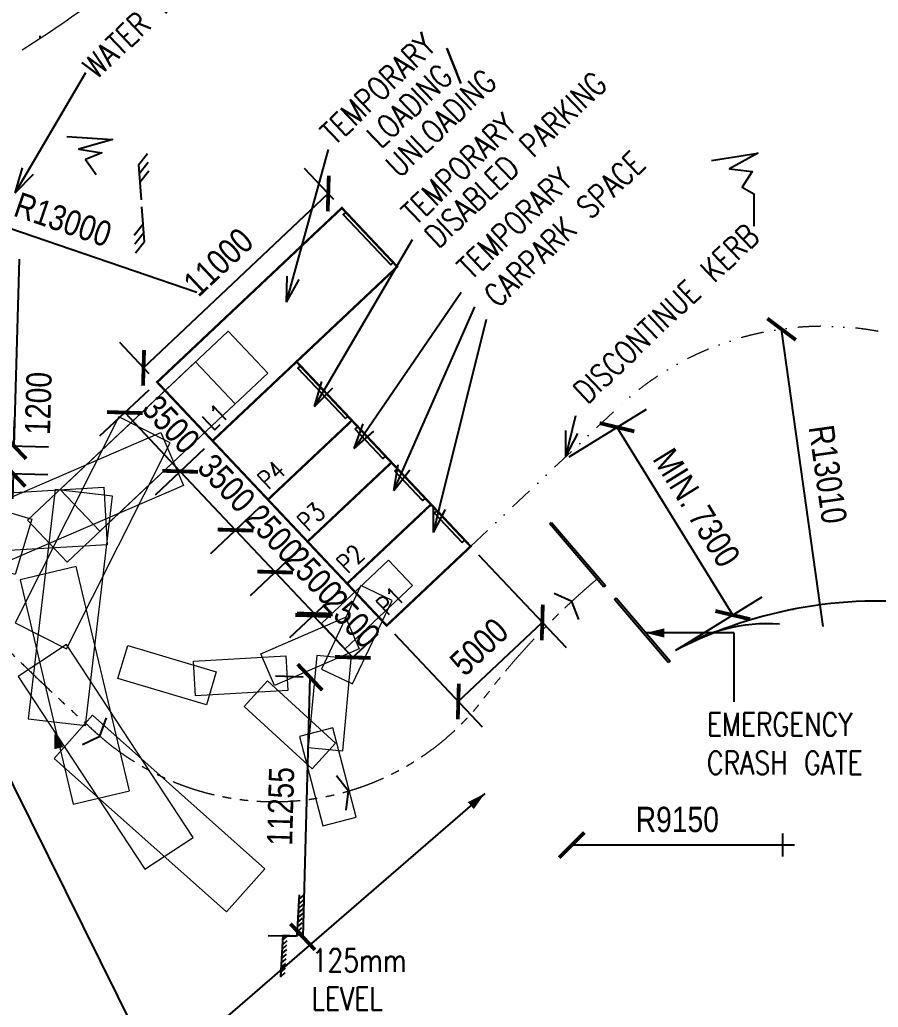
# Model space of a CAD drawing. Header units: millimetres. Extents: x 833779156 to 834921471, y 817530835 to 818378701.
# Drawn here: x 834175050 to 834212251, y 817913025 to 817955820 of the extents above; entities that cross this region are included whole.
import ezdxf

# ---------------------------------------------------------------- set-up
doc = ezdxf.new("R2010")
doc.units = ezdxf.units.MM
doc.header["$LTSCALE"] = 1000
doc.header["$MEASUREMENT"] = 0
for name, pattern in [('ACAD_ISO04W100', [30, 24, -3, 0, -3]), ('DASHED', [0.75, 0.5, -0.25]), ('HIDDEN2', [0.1875, 0.125, -0.0625]), ('N132X01M - Default$0$R_WKCD_LB - Model$0$DIVIDE', [1.25, 0.5, -0.25, 0, -0.25, 0, -0.25]), ('PHANTOM2', [1.25, 0.625, -0.125, 0.125, -0.125, 0.125, -0.125])]:
    doc.linetypes.add(name, pattern=pattern)
for name, color, linetype in [('_Car Parking A', 2, 'DASHED'), ('_EVA Path', 7, 'HIDDEN2'), ('_Proposed location by VPANG_20140508', 7, 'Continuous'), ('BD02T', 7, 'Continuous'), ('MGD043_1', 2, 'Continuous'), ('VPA040_Text', 3, 'Continuous'), ('VPA060_Hatch_EVA', 253, 'Continuous'), ('VPA064_C10', 10, 'Continuous')]:
    doc.layers.add(name, color=color, linetype=linetype)
doc.layers.add('DLNEVA', color=1, linetype='Continuous', lineweight=5)
doc.layers.add('VPA031_Dimension', color=6, linetype='Continuous', lineweight=13)
doc.styles.add('1_2.5mm', font='arial.ttf', dxfattribs={"width": 0.8, "height": 0.0025})
doc.styles.get("Standard").update_dxf_attribs({"font": 'txt.shx', "width": 0.8})
doc.styles.add('Style-Arial', font='arial.ttf', dxfattribs={"width": 0.8})
doc.dimstyles.get("Standard").update_dxf_attribs({"dimtxt": 0.18, "dimasz": 0.18, "dimexe": 0.18, "dimexo": 0.06249999999999999, "dimgap": 0.09, "dimtad": 0, "dimtih": 1, "dimtoh": 1, "dimdec": 4, "dimzin": 1, "dimdsep": 46, "dimtxsty": '1_2.5mm', "dimcen": 0, "dimadec": 0, "dimazin": 0, "dimtfac": 1, "dimtdec": 4, "dimtofl": 0, "dimtmove": 0, "dimatfit": 3, "dimfxl": 0, "dimtolj": 1, "dimtzin": 1, "dimarcsym": 0})
pattern_1 = [(90, (143431.7760441303, 138864.3535926342), (-5000, 8.881784197001252e-13), []), (90, (145931.776039958, 141364.3535884619), (-5000, 8.881784197001252e-13), [2500, -1250])]

# ---------------------------------------------------------------- blocks, each defined once
blk = doc.blocks.new('_ArchTick')
at = {"color": 0, "linetype": 'ByBlock', "const_width": 0.15}
blk.add_lwpolyline([(-0.5, -0.5), (0.5, 0.5)], dxfattribs=at)
blk = doc.blocks.new('*D14')
at = {"layer": 'Defpoints', "color": 0, "ltscale": 500}
for p in [(834188418.6259942, 817948285.8734976), (834189006.3890538, 817947662.4738598), (834181002.8175256, 817940116.4257017)]:
    blk.add_point(p, dxfattribs=at)
at = {"layer": 'VPA031_Dimension', "color": 0, "lineweight": -2, "ltscale": 500}
for p, q in [((834188663.3868648, 817948026.2725656), (834187389.6194273, 817949377.269615)), ((834180415.054466, 817940739.8253396), (834188418.6259942, 817948285.8734976)), ((834180659.8153366, 817940480.2244076), (834179386.0478991, 817941831.221457))]:
    blk.add_line(p, q, dxfattribs=at)
at = {"layer": 'VPA031_Dimension', "color": 0, "lineweight": -2, "ltscale": 500, "xscale": 1095, "yscale": 1095, "zscale": 1095}
for p, rotation in [((834188418.6259942, 817948285.8734976), 43.31464706398094), ((834180415.054466, 817940739.8253396), 223.3146470639809)]:
    blk.add_blockref('_ArchTick', p, dxfattribs=dict(at, rotation=rotation))
at = {"layer": 'VPA031_Dimension', "color": 0, "ltscale": 500, "insert": (834183657.5839792, 817945318.1400272), "char_height": 1095.20092847872, "attachment_point": 5, "rotation": 43.31464706398094, "style": 'Style-Arial'}
blk.add_mtext('11000', dxfattribs=at)
blk = doc.blocks.new('TerminatorOpen_0.5')
at = {"color": 0, "linetype": 'ByBlock', "lineweight": -2}
for q in [(-1, 0.25), (-1, 0), (-1, -0.25)]:
    blk.add_line((0, 0), q, dxfattribs=at)
blk = doc.blocks.new('*D19')
at = {"layer": 'Defpoints', "color": 0, "ltscale": 500}
for p in [(834185804.8481714, 817935023.243819), (834187519.8591152, 817933204.2502898), (834186119.6472433, 817931884.081391)]:
    blk.add_point(p, dxfattribs=at)
at = {"layer": 'VPA031_Dimension', "color": 0, "lineweight": -2, "ltscale": 500}
for p, q in [((834185441.0494655, 817934680.2416301), (834183313.2401816, 817932674.0683537)), ((834184404.6362994, 817933703.0749202), (834186119.6472433, 817931884.081391)), ((834187156.0604094, 817932861.2481009), (834185028.2511255, 817930855.0748245))]:
    blk.add_line(p, q, dxfattribs=at)
at = {"layer": 'VPA031_Dimension', "color": 0, "lineweight": -2, "ltscale": 500, "xscale": 1095, "yscale": 1095, "zscale": 1095}
for p, rotation in [((834184404.6362994, 817933703.0749202), 133.3146470444201), ((834186119.6472433, 817931884.081391), 313.31464704442)]:
    blk.add_blockref('_ArchTick', p, dxfattribs=dict(at, rotation=rotation))
at = {"layer": 'VPA031_Dimension', "color": 0, "ltscale": 500, "insert": (834186067.4323798, 817933552.8344061), "char_height": 1095.20092847872, "attachment_point": 5, "rotation": 313.31464704442004, "style": 'Style-Arial'}
blk.add_mtext('2500', dxfattribs=at)
blk = doc.blocks.new('*D20')
at = {"layer": 'Defpoints', "color": 0, "ltscale": 500}
for p in [(834194587.8680636, 817932996.28512), (834190949.8810042, 817929566.2632309), (834197692.4779768, 817929703.4400438)]:
    blk.add_point(p, dxfattribs=at)
at = {"layer": 'VPA031_Dimension', "color": 0, "lineweight": -2, "ltscale": 500}
for p, q in [((834194930.8702525, 817932632.4864141), (834198721.4845434, 817928612.043926)), ((834194054.4909173, 817926273.4181547), (834197692.4779768, 817929703.4400438)), ((834191292.8831931, 817929202.464525), (834195083.497484, 817925182.0220369))]:
    blk.add_line(p, q, dxfattribs=at)
at = {"layer": 'VPA031_Dimension', "color": 0, "lineweight": -2, "ltscale": 500, "xscale": 1095, "yscale": 1095, "zscale": 1095}
for p, rotation in [((834197692.4779768, 817929703.4400438), 43.31464704686245), ((834194054.4909173, 817926273.4181547), 223.3146470468624)]:
    blk.add_blockref('_ArchTick', p, dxfattribs=dict(at, rotation=rotation))
at = {"layer": 'VPA031_Dimension', "color": 0, "ltscale": 500, "insert": (834194958.1754487, 817928646.5877), "char_height": 1095.20092847872, "attachment_point": 5, "rotation": 43.31464704686246, "style": 'Style-Arial'}
blk.add_mtext('5000', dxfattribs=at)
blk = doc.blocks.new('*D21')
at = {"layer": 'Defpoints', "color": 0, "ltscale": 500}
for p in [(834187365.8616966, 817929623.0900755), (834189484.4196326, 817928184.5748134), (834189080.8726416, 817927804.096546)]:
    blk.add_point(p, dxfattribs=at)
at = {"layer": 'VPA031_Dimension', "color": 0, "lineweight": -2, "ltscale": 500}
for p, q in [((834187729.6604024, 817929966.0922644), (834188860.804805, 817931032.5749097)), ((834187769.4086876, 817930003.5683428), (834189484.4196326, 817928184.5748134)), ((834189444.6713474, 817928147.098735), (834190575.81575, 817929213.5813802))]:
    blk.add_line(p, q, dxfattribs=at)
at = {"layer": 'VPA031_Dimension', "color": 0, "lineweight": -2, "ltscale": 500, "xscale": 1095, "yscale": 1095, "zscale": 1095}
for p, rotation in [((834187769.4086876, 817930003.5683428), 133.3146470603228), ((834189484.4196326, 817928184.5748134), 313.3146470603228)]:
    blk.add_blockref('_ArchTick', p, dxfattribs=dict(at, rotation=rotation))
at = {"layer": 'VPA031_Dimension', "color": 0, "ltscale": 500, "insert": (834189432.2047683, 817929853.3278289), "char_height": 1095.20092847872, "attachment_point": 5, "rotation": 313.31464706032284, "style": 'Style-Arial'}
blk.add_mtext('2500', dxfattribs=at)
blk = doc.blocks.new('*D25')
at = {"layer": 'Defpoints', "color": 0, "ltscale": 500}
for p in [(834198970.1427776, 817920051.6294259), (834208120.1427264, 817920050.6682776)]:
    blk.add_point(p, dxfattribs=at)
at = {"layer": 'VPA031_Dimension', "color": 0, "lineweight": -2, "ltscale": 500}
blk.add_line((834208120.1427264, 817920050.6682776), (834198970.1427776, 817920051.6294259), dxfattribs=at)
at = {"layer": 'VPA031_Dimension', "color": 0, "lineweight": -2, "ltscale": 500, "xscale": 1095, "yscale": 1095, "zscale": 1095, "rotation": 179.993981449289}
blk.add_blockref('_ArchTick', (834198970.1427776, 817920051.6294259), dxfattribs=at)
at = {"layer": 'VPA031_Dimension', "color": 0, "ltscale": 500, "insert": (834203545.2590122, 817921157.9293201), "char_height": 1095.20092847872, "attachment_point": 5, "rotation": 359.99398144928904, "style": 'Style-Arial'}
blk.add_mtext('R9150', dxfattribs=at)
blk = doc.blocks.new('*D26')
at = {"layer": 'Defpoints', "color": 0, "ltscale": 500}
for p in [(834183403.8328489, 817937569.8347602), (834185804.8481711, 817935023.2438188), (834184404.6362997, 817933703.0749204)]:
    blk.add_point(p, dxfattribs=at)
at = {"layer": 'VPA031_Dimension', "color": 0, "lineweight": -2, "ltscale": 500}
for p, q in [((834183040.0341431, 817937226.8325713), (834180912.2248598, 817935220.6592952)), ((834182003.6209775, 817936249.6658618), (834184404.6362997, 817933703.0749204)), ((834185441.0494653, 817934680.2416298), (834183313.240182, 817932674.0683538))]:
    blk.add_line(p, q, dxfattribs=at)
at = {"layer": 'VPA031_Dimension', "color": 0, "lineweight": -2, "ltscale": 500, "xscale": 1095, "yscale": 1095, "zscale": 1095}
for p, rotation in [((834182003.6209775, 817936249.6658618), 133.3146470473168), ((834184404.6362997, 817933703.0749204), 313.3146470473167)]:
    blk.add_blockref('_ArchTick', p, dxfattribs=dict(at, rotation=rotation))
at = {"layer": 'VPA031_Dimension', "color": 0, "ltscale": 500, "insert": (834184009.6910295, 817935735.8828875), "char_height": 1095.20092847872, "attachment_point": 5, "rotation": 313.3146470473168, "style": 'Style-Arial'}
blk.add_mtext('3500', dxfattribs=at)
blk = doc.blocks.new('*D31')
at = {"layer": 'Defpoints', "color": 0, "ltscale": 500}
for p in [(834181002.8175257, 817940116.425702), (834183403.832849, 817937569.8347604), (834182003.6209776, 817936249.6658616)]:
    blk.add_point(p, dxfattribs=at)
at = {"layer": 'VPA031_Dimension', "color": 0, "lineweight": -2, "ltscale": 500}
for p, q in [((834180639.0188199, 817939773.423513), (834178511.2095369, 817937767.2502364)), ((834179602.6056544, 817938796.2568032), (834182003.6209776, 817936249.6658616)), ((834183040.0341432, 817937226.8325715), (834180912.2248602, 817935220.6592948))]:
    blk.add_line(p, q, dxfattribs=at)
at = {"layer": 'VPA031_Dimension', "color": 0, "lineweight": -2, "ltscale": 500, "xscale": 1095, "yscale": 1095, "zscale": 1095}
for p, rotation in [((834179602.6056544, 817938796.2568032), 133.3146470586759), ((834182003.6209776, 817936249.6658616), 313.3146470586759)]:
    blk.add_blockref('_ArchTick', p, dxfattribs=dict(at, rotation=rotation))
at = {"layer": 'VPA031_Dimension', "color": 0, "ltscale": 500, "insert": (834181608.6757067, 817938282.4738292), "char_height": 1095.20092847872, "attachment_point": 5, "rotation": 313.3146470586759, "style": 'Style-Arial'}
blk.add_mtext('3500', dxfattribs=at)
blk = doc.blocks.new('*D35')
at = {"layer": 'Defpoints', "color": 0, "ltscale": 500}
for p in [(834187519.8591155, 817933204.25029), (834189234.8700595, 817931385.2567607), (834187834.6581876, 817930065.0878621)]:
    blk.add_point(p, dxfattribs=at)
at = {"layer": 'VPA031_Dimension', "color": 0, "lineweight": -2, "ltscale": 500}
for p, q in [((834187156.0604095, 817932861.2481012), (834185028.2511258, 817930855.0748249)), ((834186119.6472436, 817931884.0813915), (834187834.6581876, 817930065.0878621)), ((834188871.0713536, 817931042.2545719), (834186743.2620698, 817929036.0812956))]:
    blk.add_line(p, q, dxfattribs=at)
at = {"layer": 'VPA031_Dimension', "color": 0, "lineweight": -2, "ltscale": 500, "xscale": 1095, "yscale": 1095, "zscale": 1095}
for p, rotation in [((834186119.6472436, 817931884.0813915), 133.3146470444201), ((834187834.6581876, 817930065.0878621), 313.31464704442)]:
    blk.add_blockref('_ArchTick', p, dxfattribs=dict(at, rotation=rotation))
at = {"layer": 'VPA031_Dimension', "color": 0, "ltscale": 500, "insert": (834187782.4433241, 817931733.8408774), "char_height": 1095.20092847872, "attachment_point": 5, "rotation": 313.31464704442004, "style": 'Style-Arial'}
blk.add_mtext('2500', dxfattribs=at)
blk = doc.blocks.new('*D37')
at = {"layer": 'Defpoints', "color": 0, "ltscale": 500}
for p in [(834175031.4642775, 817945450.4464483), (834174795.2502433, 817937353.8914442)]:
    blk.add_point(p, dxfattribs=at)
at = {"layer": 'VPA031_Dimension', "color": 0, "lineweight": -2, "ltscale": 500}
blk.add_line((834175031.4642775, 817945450.4464483), (834174795.2502433, 817937353.8914442), dxfattribs=at)
at = {"layer": 'VPA031_Dimension', "color": 0, "lineweight": -2, "ltscale": 500, "xscale": 1095, "yscale": 1095, "zscale": 1095, "rotation": 268.3288905847103}
blk.add_blockref('_ArchTick', (834174795.2502433, 817937353.8914442), dxfattribs=at)
at = {"layer": 'VPA031_Dimension', "color": 0, "ltscale": 500, "insert": (834173807.0475088, 817941434.4451292), "char_height": 1095.20092847872, "attachment_point": 5, "rotation": 88.3288905847103, "style": 'Style-Arial'}
blk.add_mtext('R8100', dxfattribs=at)
blk = doc.blocks.new('*D38')
at = {"layer": 'Defpoints', "color": 0, "ltscale": 500}
for p in [(834208062.115284, 817942409.0100372), (834209871.6664255, 817929525.0522872)]:
    blk.add_point(p, dxfattribs=at)
at = {"layer": 'VPA031_Dimension', "color": 0, "lineweight": -2, "ltscale": 500}
blk.add_line((834209871.6664255, 817929525.0522872), (834208062.115284, 817942409.0100372), dxfattribs=at)
at = {"layer": 'VPA031_Dimension', "color": 0, "lineweight": -2, "ltscale": 500, "xscale": 1095, "yscale": 1095, "zscale": 1095, "rotation": 97.99489313723743}
blk.add_blockref('_ArchTick', (834208062.115284, 817942409.0100372), dxfattribs=at)
at = {"layer": 'VPA031_Dimension', "color": 0, "ltscale": 500, "insert": (834210063.2838458, 817936121.019496), "char_height": 1095.20092847872, "attachment_point": 5, "rotation": 277.99489313723745, "style": 'Style-Arial'}
blk.add_mtext('R13010', dxfattribs=at)
blk = doc.blocks.new('*D40')
at = {"layer": 'Defpoints', "color": 0, "ltscale": 500}
for p in [(834172917.7543344, 817937408.6667014), (834172882.759663, 817936209.1770712), (834174760.2555726, 817936154.4018143)]:
    blk.add_point(p, dxfattribs=at)
at = {"layer": 'VPA031_Dimension', "color": 0, "lineweight": -2, "ltscale": 500}
for p, q in [((834174795.250244, 817937353.8914446), (834174827.1828817, 817938448.4257321)), ((834173417.5416803, 817937394.0855883), (834176294.6122818, 817937310.1481053)), ((834173382.5470089, 817936194.5959581), (834176259.6176103, 817936110.658475)), ((834174760.2555726, 817936154.4018143), (834174728.3229349, 817935059.8675268))]:
    blk.add_line(p, q, dxfattribs=at)
at = {"layer": 'VPA031_Dimension', "color": 0, "lineweight": -2, "ltscale": 500, "xscale": 1095, "yscale": 1095, "zscale": 1095}
for p, rotation in [((834174795.250244, 817937353.8914446), 268.3288905975396), ((834174760.2555726, 817936154.4018143), 88.32889059753956)]:
    blk.add_blockref('_ArchTick', p, dxfattribs=dict(at, rotation=rotation))
at = {"layer": 'VPA031_Dimension', "color": 0, "ltscale": 500, "insert": (834175859.0158603, 817939196.7440069), "char_height": 1095.20092847872, "attachment_point": 5, "rotation": 88.32889059753956, "style": 'Style-Arial'}
blk.add_mtext('1200', dxfattribs=at)
blk = doc.blocks.new('LEVELLING')
at = {"layer": 'BD02T', "ltscale": 500}
for points in [[(150, 900), (150, 400), (150, 0), (-150, 0), (-150, -900)], [(150, 800), (250, 900)], [(150, 700), (250, 800)], [(150, 600), (250, 700)], [(150, 500), (250, 600)], [(150, 400), (250, 500)], [(150, 300), (250, 400)], [(150, 200), (250, 300)], [(-150, -100), (-50, 0)], [(150, 100), (250, 200)], [(150, 0), (250, 100)], [(-150, -200), (-50, -100)], [(-150, -300), (-50, -200)], [(-150, -400), (-50, -300)], [(-150, -500), (-50, -400)], [(-150, -600), (-50, -500)], [(-150, -700), (-50, -600)], [(-150, -800), (-50, -700)], [(-150, -900), (-50, -800)]]:
    blk.add_lwpolyline(points, dxfattribs=at)
blk = doc.blocks.new('*D54')
at = {"layer": 'Defpoints', "color": 0, "ltscale": 500}
for p in [(834198433.8252091, 817936622.388509), (834205947.7311263, 817930019.0590059), (834203451.8623592, 817928480.7493436)]:
    blk.add_point(p, dxfattribs=at)
at = {"layer": 'VPA031_Dimension', "color": 0, "lineweight": -2, "ltscale": 500}
for p, q in [((834198859.4723032, 817936884.7328463), (834202206.6352584, 817938947.731183)), ((834200929.6939762, 817938160.6981713), (834205947.7311263, 817930019.0590059)), ((834203877.5094533, 817928743.0936809), (834207224.6724086, 817930806.0920177))]:
    blk.add_line(p, q, dxfattribs=at)
at = {"layer": 'VPA031_Dimension', "color": 0, "lineweight": -2, "ltscale": 500, "xscale": 1095, "yscale": 1095, "zscale": 1095}
for p, rotation in [((834200929.6939762, 817938160.6981713), 121.6472873391115), ((834205947.7311263, 817930019.0590059), 301.6472873391115)]:
    blk.add_blockref('_ArchTick', p, dxfattribs=dict(at, rotation=rotation))
at = {"layer": 'VPA031_Dimension', "color": 0, "ltscale": 500, "insert": (834204381.226324, 817934670.7897576), "char_height": 1095.20092847872, "attachment_point": 5, "rotation": 301.64728733911153, "style": 'Style-Arial'}
blk.add_mtext('MIN. 7300', dxfattribs=at)
blk = doc.blocks.new('*D65')
at = {"layer": 'Defpoints', "color": 0, "ltscale": 500}
for p in [(834187835.5614126, 817927320.9427615), (834187309.644982, 817916077.1481789), (834187519.2735411, 817916071.2544184)]:
    blk.add_point(p, dxfattribs=at)
at = {"layer": 'VPA031_Dimension', "color": 0, "lineweight": -2, "ltscale": 500}
for p, q in [((834187335.7589124, 817927334.9948369), (834186126.525353, 817927368.9927484)), ((834187625.9328535, 817927326.8365221), (834187309.644982, 817916077.1481789)), ((834187019.471041, 817916085.3064938), (834185810.2374815, 817916119.3044052))]:
    blk.add_line(p, q, dxfattribs=at)
at = {"layer": 'VPA031_Dimension', "color": 0, "lineweight": -2, "ltscale": 500, "xscale": 1095, "yscale": 1095, "zscale": 1095}
for p, rotation in [((834187625.9328535, 817927326.8365221), 88.3895387217237), ((834187309.644982, 817916077.1481789), 268.3895387217237)]:
    blk.add_blockref('_ArchTick', p, dxfattribs=dict(at, rotation=rotation))
at = {"layer": 'VPA031_Dimension', "color": 0, "ltscale": 500, "insert": (834186361.4456214, 817921733.097476), "char_height": 1095.20092847872, "attachment_point": 5, "rotation": 88.38953872172374, "style": 'Style-Arial'}
blk.add_mtext('11255', dxfattribs=at)
blk = doc.blocks.new('eva')
at = {"layer": 'VPA060_Hatch_EVA'}
h = blk.add_hatch(dxfattribs=at)
h.set_pattern_fill('ANSI33', color=10, scale=20000, angle=45)
h.set_pattern_definition(pattern_1)
edge = h.paths.add_edge_path()
edge.add_line((0, -212.0116230249405), (-652.7803392410278, -8444.174595475197))
edge.add_arc((2858.848594259067, 38124.28570373174), 46700.67486027806, 222.6374605973969, 265.68760821411036, ccw=False)
edge.add_arc((-46884.76997270624, -8358.69649249312), 21384.88830563288, 43.98047564652187, 80.23169808891593)
edge.add_arc((-46480.29331826578, -6009.277706371489), 19000.90634333354, 80.23169808813711, 107.8874005977022)
edge.add_arc((-45156.60438109419, -7896.49440825425), 21214.3689637397, 109.7243968952458, 140.1851059660185)
edge.add_line((-61451.72397255898, 5687.265308022499), (-139503.9641624689, -89010.20621824265))
edge.add_arc((-128978.5858966997, -96865.09195549843), 13133.27139683299, 143.2667333616969, 224.1560881800083)
edge.add_line((-138400.981965065, -106013.9317679405), (-143877.8420253992, -112690.8239990473))
edge.add_arc((-129035.6066959311, -96381.40578334466), 22051.96299901675, 133.9393458486552, 227.6965282070973, ccw=False)
edge.add_line((-144337.3861476183, -80502.34354019165), (-49956.40951395035, 30125.87083613873))
edge.add_arc((-72955.1922498306, 50714.55566780462), 30868.07331904427, 318.164853910603, 344.7138417723223)
edge.add_arc((-141.126472639553, 39297.86308165631), 43162.77197159677, 143.371512455795, 175.6436310903435, ccw=False)
edge.add_line((-34780.15446746349, 65049.80716061592), (71214.15013074875, 219862.8083590269))
edge.add_arc((59111.24400215875, 228171.4176868357), 14680.37212469811, 325.530516560551, 441.8752828597391)
edge.add_line((61185.99619269371, 242704.4397079945), (56866.86629474163, 243013.4347206354))
edge.add_line((56866.86629474163, 243013.4347206354), (35151.2167993784, 242570.4418720007))
edge.add_arc((33660.6614104886, 216356.3337437681), 26256.45102305374, 86.74561992135946, 108.2332682315992)
edge.add_arc((22944.91366895323, 311134.627382206), 69884.91206765431, 256.4376602336344, 272.0504623077489, ccw=False)
edge.add_arc((20000.80366445264, 298930.0410192751), 57330.24313498876, 247.6517326497046, 256.4376602339501, ccw=False)
edge.add_arc((74257.61750419176, 430905.0332465244), 200022.9213683957, 245.13888133138119, 247.6517326497143, ccw=False)
edge.add_arc((-15991.8322146734, 236133.2497307227), 14641.95891826012, 65.13888133169594, 97.42870846330428)
edge.add_arc((-16982.26719945602, 243729.375129446), 6981.535788157576, 97.42870846204188, 156.0327331355538)
edge.add_arc((-12957.59098035481, 241940.2282162149), 11385.97279482749, 156.032733136065, 184.476925668179)
edge.add_line((-24308.82346630096, 241051.4664176702), (-30989.71563577652, 240757.4711564779))
edge.add_line((-30989.71563577652, 240757.4711564779), (-31217.43984901905, 245932.3876072168))
edge.add_arc((-40588.33254705704, 244831.349767536), 9435.354486321681, 6.701272228476181, 67.32268872360504)
edge.add_arc((-40009.61362600383, 246216.3621730021), 7934.296541777258, 67.32268872443629, 89.42198250140318)
edge.add_line((-39929.57135260105, 254150.2549657822), (-48134.43892121315, 254209.2540134192))
edge.add_line((-48134.43892121315, 254209.2540134192), (-47949.44190704823, 261268.3900746107))
edge.add_line((-47949.44190704823, 261268.3900746107), (-29003.72459673882, 261268.3900746107))
edge.add_arc((-27185.71252028849, 214404.8969154554), 46898.74368240918, 65.12347902739992, 92.22160587829012, ccw=False)
edge.add_arc((26348.78057454246, 318762.8411756472), 70451.34075488814, 241.3245794765194, 265.4778873406329)
edge.add_arc((23306.39671290788, 280295.4999032029), 31863.87589734366, 265.4778873408373, 287.9115903423906)
edge.add_line((33106.10336065292, 249975.9956721067), (84186.42534041405, 250689.3108272552))
edge.add_arc((81726.49467156481, 270497.829910339), 19960.67852455014, 277.0790617935053, 326.817393815436)
edge.add_line((98432.19540500641, 259573.1674365997), (111852.9787659645, 282081.8041089773))
edge.add_arc((1534240.325233834, -396196.1751264866), 1575832.091470297, 152.8267636218526, 154.5054470916123, ccw=False)
edge.add_arc((420354.7249086449, 175605.6850843428), 323754.4189785417, 142.7881418440753, 152.8267636217373, ccw=False)
edge.add_line((162515.161067605, 371400.6878969669), (183740.9458428621, 401913.3995039463))
edge.add_arc((174771.3715181572, 407292.6050969377), 10458.92520185868, 329.0481704107807, 409.69456530419)
edge.add_line((181536.8540287018, 415268.6544183493), (186266.7776942253, 422277.5412920713))
edge.add_line((186266.7776942253, 422277.5412920713), (209660.4001148939, 406040.8033611774))
edge.add_line((209660.4001148939, 406040.8033611774), (204893.4770822525, 399428.9100888968))
edge.add_arc((198450.0337577013, 391570.3099584221), 10162.45826005693, 50.65090146525198, 116.8868187564158)
edge.add_arc((199271.710971552, 389949.7718028679), 11979.40552328953, 116.8868187559653, 145.9111986577304)
edge.add_line((189350.7279256582, 396663.9547088146), (157880.2358778715, 351461.6843007803))
edge.add_line((157880.2358778715, 351461.6843007803), (146780.4150360823, 335288.945338726))
edge.add_line((146780.4150360823, 335288.945338726), (137175.5700640678, 316600.2469851971))
edge.add_arc((-1354780.611562736, 1029160.468450455), 1653382.99165954, 333.2616954256467, 334.4707981192207, ccw=False)
edge.add_arc((-91638.97034830271, 392807.9774774287), 239002.809905897, 327.90561515866466, 333.26169542532995, ccw=False)
edge.add_arc((-1550806.132997138, 1307942.550414054), 1961396.520744552, 326.84242716552615, 327.9056151586524, ccw=False)
edge.add_arc((-2484842.081978023, 1918171.204870181), 3077103.545329392, 324.0057413763368, 326.8424271655524, ccw=False)
edge.add_arc((210923.7041237357, -40004.58981773554), 254803.6587233386, 144.0057413764774, 149.3006585158399)
edge.add_arc((-310655.1981216912, 269678.1915161849), 351783.4960386605, 323.2003721761565, 329.30065851574346, ccw=False)
edge.add_arc((2712.523241872943, 37863.79148485447), 38059.66564198751, 146.3498902589446, 199.5738987887642)
edge.add_arc((3392.205975239718, 38105.46678550218), 38781.03626031078, 199.573898789001, 227.8816430212352)
edge.add_arc((1746.843595840102, 36285.68058027762), 36327.70399739383, 227.8816430211475, 267.2438286656088)
edge.add_line((0, 0), (0, -212.0116230249405))
h = blk.add_hatch(dxfattribs=at)
h.set_pattern_fill('ANSI33', color=10, scale=20000, angle=45)
h.set_pattern_definition(pattern_1)
edge = h.paths.add_edge_path()
edge.add_arc((288344.5847652453, 213104.5521739507), 10429.16974709395, -33.44364801684469, 33.85006222361898, ccw=False)
edge.add_arc((168259.1000681264, 270866.8028722106), 143596.0655646074, 324.0291421861187, 333.7504345711047, ccw=False)
edge.add_arc((199388.5447466871, 248274.1196037893), 105132.1647839693, 312.9261181982473, 324.0291421861175, ccw=False)
edge.add_arc((180064.3033917463, 269050.479167759), 133506.1567603437, 302.43567955123876, 312.9261181982723, ccw=False)
edge.add_arc((15508.81962957449, 527991.8691199496), 440310.9003132667, 297.9951991787839, 302.4356795512404, ccw=False)
edge.add_arc((389072.3295267103, -174720.9493021229), 355525.138768503, 117.9951991787842, 122.140188173572)
edge.add_line((199935.5746507645, 126319.5998791456), (169942.9320693016, 108041.7043689489))
edge.add_line((169942.9320693016, 108041.7043689489), (138540.3799414635, 85513.85546958447))
edge.add_line((138540.3799414635, 85513.85546958447), (26302.48659849167, 8029.735994696617))
edge.add_arc((1671.990650274725, 40543.43327013365), 40789.72715248158, 267.65076009106554, 307.1454630415203, ccw=False)
edge.add_line((0, -212.0116230249405), (-652.7803392410278, -8444.174595475197))
edge.add_arc((3012.750785476925, 35755.03676937024), 44350.9459166381, 265.2591924491077, 307.9651065731816)
edge.add_line((30296.63038253784, 789.3919471502304), (126901.0880589485, 68043.88232266903))
edge.add_line((126901.0880589485, 68043.88232266903), (180455.8264017105, 105497.7026108503))
edge.add_line((180455.8264017105, 105497.7026108503), (219948.5954046249, 128989.9172309637))
edge.add_line((219948.5954046249, 128989.9172309637), (235066.9843554497, 137832.5622800589))
edge.add_arc((85454.09959293745, 410422.9140912714), 310949.3772103771, 298.7604515179632, 303.9239517256918)
edge.add_arc((185311.4599873321, 261953.5921359181), 132023.0460379686, 303.9239517257569, 314.2024070419958)
edge.add_arc((194754.4105968175, 252244.0090988581), 118478.8473179726, 314.202407041986, 324.381291361864)
edge.add_arc((170100.5679770602, 269906.6059820277), 148806.7104899324, 324.3812913618501, 332.7235388347009)
edge.add_arc((177391.6949244813, 266147.1673330466), 140603.4238852316, 332.7235388346953, 337.7011765207907)
edge.add_line((307480.4446697235, 212797.0033410788), (297005.9903047085, 218913.823702693))
at = {"layer": 'DLNEVA'}
blk.add_arc((3012.750785476925, 35755.03676937024), 44350.9459166381, 301.8867231932369, 307.9651065731816, dxfattribs=at)
blk = doc.blocks.new('*D79')
at = {"layer": 'Defpoints', "color": 0, "ltscale": 500}
for p in [(834170415.6140978, 817948211.6324468), (834182716.1270981, 817944004.807046)]:
    blk.add_point(p, dxfattribs=at)
at = {"layer": 'VPA031_Dimension', "color": 0, "lineweight": -2, "ltscale": 500}
blk.add_line((834182716.1270981, 817944004.807046), (834170415.6140978, 817948211.6324468), dxfattribs=at)
at = {"layer": 'VPA031_Dimension', "color": 0, "lineweight": -2, "ltscale": 500, "xscale": 1095, "yscale": 1095, "zscale": 1095, "rotation": 161.1191037125258}
blk.add_blockref('_ArchTick', (834170415.6140978, 817948211.6324468), dxfattribs=at)
at = {"layer": 'VPA031_Dimension', "color": 0, "ltscale": 500, "insert": (834176924.1477983, 817947155.8014594), "char_height": 1095.20092847872, "attachment_point": 5, "rotation": 341.1191037125258, "style": 'Style-Arial'}
blk.add_mtext('R13000', dxfattribs=at)
blk = doc.blocks.new('150kerb')
at = {"layer": 'VPA040_Text', "ltscale": 500}
for points in [[(-119.1083278656006, 1516.208309054375), (274.7214801311493, 2005.538844943047)], [(-119.1083278656006, 1516.208309054375), (0, 0)], [(-89.41950178146362, 1138.279698848724), (304.4103062152863, 1627.610234737396)], [(-59.73067569732666, 760.3510887622833), (334.0991322994232, 1249.681624650955)], [(142.6030526161194, -1815.286890506744), (23.4947247505188, -299.0785814523697)], [(83.22540044784546, -1059.429670214653), (-310.6044075489044, -1548.760206103325)], [(112.9142265319824, -1437.358280301094), (-280.9155814647675, -1926.688816189766)], [(142.6030526161194, -1815.286890506744), (-251.2267553806305, -2304.617426395416)]]:
    blk.add_lwpolyline(points, dxfattribs=at)

msp = doc.modelspace()

# ---------------------------------------------------------------- linework, layer by layer
at = {"layer": '_Car Parking A', "ltscale": 100, "const_width": 99.99999999999999}
for points in [[(834181002.8175256, 817940116.4257019), (834189006.3890553, 817947662.473858), (834191407.4043778, 817945115.8829174), (834183403.8328489, 817937569.8347603)], [(834185804.8481714, 817935023.243819), (834189442.8352304, 817938453.2657079), (834191157.846175, 817936634.2721786), (834187519.8591155, 817933204.2502898)]]:
    msp.add_lwpolyline(points, close=True, dxfattribs=at)
at = {"layer": '_Car Parking A', "color": 3, "ltscale": 100, "const_width": 99.99999999999999}
for points in [[(834181002.8175256, 817940116.4257019), (834189006.3890553, 817947662.473858), (834191407.4043778, 817945115.8829174), (834183403.8328489, 817937569.8347603)], [(834183403.8328489, 817937569.8347603), (834185804.8481714, 817935023.243819), (834189442.8352304, 817938453.2657079), (834187041.8199074, 817940999.856649)], [(834187519.8591155, 817933204.2502898), (834191157.8461741, 817936634.272179), (834192872.857119, 817934815.2786496), (834189234.87006, 817931385.2567608)], [(834189234.87006, 817931385.2567608), (834192872.8571187, 817934815.2786493), (834194587.8680637, 817932996.28512), (834190949.8810041, 817929566.2632308)]]:
    msp.add_lwpolyline(points, close=True, dxfattribs=at)
at = {"layer": '_Car Parking A', "ltscale": 100}
for points in [[(834200360.4354123, 817931229.9879335), (834198022.916713, 817933967.8714832), (834198098.9690336, 817934032.8025583), (834200436.4877326, 817931294.9190086)], [(834203152.7495705, 817927959.97587), (834200815.2308713, 817930697.8594192), (834200891.2831918, 817930762.7904943), (834203228.801891, 817928024.9069446)]]:
    msp.add_lwpolyline(points, close=True, dxfattribs=at)
for points in [[(834208120.1427264, 817919550.668278), (834208120.1427264, 817920550.668278)], [(834208620.1427264, 817920050.668278), (834207620.1427264, 817920050.668278)]]:
    msp.add_lwpolyline(points, dxfattribs=at)
at = {"layer": '_EVA Path', "linetype": 'N132X01M - Default$0$R_WKCD_LB - Model$0$DIVIDE', "lineweight": 15, "ltscale": 2, "flags": 128}
msp.add_lwpolyline([(834190949.8810682, 817929566.2632914), (834200948.288176, 817938993.1124504)], dxfattribs=at)
at = {"layer": '_EVA Path', "linetype": 'N132X01M - Default$0$R_WKCD_LB - Model$0$DIVIDE', "lineweight": 15, "ltscale": 2}
for centre, radius, start, end in [((834209866.3381196, 817929534.3395277), 13000, 79.4315482432733, 133.3148062432826), ((834212218.6684725, 817911647.2693721), 18979.78990348351, 81.52076221612461, 117.4670591050075)]:
    msp.add_arc(centre, radius, start, end, dxfattribs=at)
at = {"layer": '_Proposed location by VPANG_20140508', "color": 3, "linetype": 'PHANTOM2', "lineweight": 15, "ltscale": 3}
msp.add_lwpolyline([(834160693.8766605, 817945199.034821, 0.06190521140674755), (834178521.2652775, 817924774.4354037, 0.4416909284507106), (834195355.4718695, 817926671.1013106, -0.05153342227251462), (834200063.3377444, 817931577.9719454)], format="xyb", dxfattribs=at)
at = {"layer": '_Proposed location by VPANG_20140508', "color": 8, "linetype": 'ACAD_ISO04W100', "lineweight": 15, "ltscale": 20}
for points in [[(834176802.3369685, 817935468.87199), (834184078.3110864, 817942328.9157684), (834185793.3220311, 817940509.9222394), (834178517.3479139, 817933649.8784602)], [(834177081.654996, 817928556.0701108), (834181572.5610247, 817937490.9323395), (834179338.845468, 817938613.6588471), (834174847.9394382, 817929678.7966187)], [(834177899.7070671, 817925237.2923934), (834179063.8754629, 817935169.296821), (834176580.8743563, 817935460.3389204), (834175416.7059594, 817925528.3344927)], [(834179803.5133923, 817922398.451749), (834177500.5282655, 817932129.6520609), (834175067.7281876, 817931553.9057795), (834177370.7133135, 817921822.7054672)], [(834189474.078384, 817927039.7233527), (834191186.0114208, 817930654.869999), (834189830.3314282, 817931296.8448882), (834188118.3983912, 817927681.698241)], [(834182563.4468318, 817920381.9542562), (834177071.0821767, 817928738.6240776), (834174981.9147214, 817927365.5329144), (834180474.2793756, 817919008.8630923)], [(834189044.7664275, 817924139.7267374), (834189417.0042951, 817928122.368947), (834187923.5134662, 817928261.9581476), (834187551.2755986, 817924279.3159375)], [(834188732.3984177, 817924464.0679284), (834185782.450906, 817927165.5137779), (834184769.4087119, 817926059.2834612), (834187719.3562244, 817923357.8376113)], [(834185668.5614886, 817919025.3617517), (834178200.4793177, 817925675.7563784), (834176537.8806608, 817923808.735836), (834184005.9628311, 817917158.3412083)], [(834189633.2024078, 817921267.7879814), (834188620.8477256, 817925137.5603255), (834187169.6830965, 817924757.92732), (834188182.0377786, 817920888.1549752)]]:
    msp.add_lwpolyline(points, close=True, dxfattribs=at)
at = {"layer": '_Proposed location by VPANG_20140508', "color": 7, "linetype": 'ACAD_ISO04W100', "lineweight": 15, "ltscale": 20}
for points in [[(834175390.0131954, 817934137.2835662), (834182665.9873133, 817940997.3273447), (834184380.998258, 817939178.3338157), (834177105.0241407, 817932318.2900364)], [(834171975.9300158, 817933971.3595753), (834181159.3823597, 817937929.1623814), (834182148.8330616, 817935633.2992959), (834172965.380718, 817931675.4964888)], [(834165988.998564, 817937050.5524585), (834175567.9578061, 817934179.3959244), (834174850.168673, 817931784.6561141), (834165271.2094305, 817934655.8126472)], [(834168710.9918978, 817934983.1272436), (834178694.2625816, 817935561.3196483), (834178838.8106833, 817933065.5019776), (834168855.5399992, 817932487.309572)], [(834188122.6774251, 817929649.4492995), (834191033.0670723, 817932393.4668103), (834192062.0736393, 817931302.0706928), (834189151.6839916, 817928558.0531814)], [(834185496.7126609, 817928346.146503), (834189170.0935982, 817929929.2676251), (834189763.7640194, 817928551.7497735), (834186090.3830813, 817926968.6286511)], [(834179734.0045354, 817928709.125077), (834183565.5882318, 817927560.662463), (834183134.9147518, 817926123.8185766), (834179303.3310547, 817927272.2811908)], [(834182583.3571398, 817928019.5753276), (834186576.6654134, 817928250.8522892), (834186663.3942742, 817926753.3616865), (834182670.0860002, 817926522.084725)]]:
    msp.add_lwpolyline(points, close=True, dxfattribs=at)
at = {"layer": '_Proposed location by VPANG_20140508', "color": 3}
for points in [[(834199273.0905652, 817929832.596294), (834198974.4782008, 817930613.0763627), (834198214.4589264, 817930960.4798514)], [(834177768.3845732, 817924411.8211088), (834178521.2652775, 817924774.4354037), (834178804.1248579, 817925560.7616333)], [(834189188.7796011, 817921563.7693518), (834189289.6424652, 817922393.3145069), (834188780.1696383, 817923055.7010406)]]:
    msp.add_lwpolyline(points, dxfattribs=at)
at = {"layer": 'MGD043_1'}
for p, q in [((834175410.9115466, 817949268.8934088), (834177914.254888, 817953538.3003178)), ((834186899.662353, 817944641.260155), (834188431.8999246, 817950201.3559252)), ((834188381.3503909, 817940007.0819273), (834192067.0337752, 817946292.94845)), ((834190160.8216445, 817938147.2084354), (834194179.8506602, 817944021.299139)), ((834191700.5783728, 817936425.8552861), (834194777.1456132, 817943379.1021374)), ((834193237.5700952, 817934667.9421915), (834195276.7397087, 817942841.9507209)), ((834198706.8788167, 817936887.7098429), (834199152.6663799, 817938674.6486634)), ((834205991.3727127, 817929245.536669), (834202180.2887435, 817929245.5366697)), ((834172688.6199563, 817926811.3779291), (834181024.1999234, 817910019.8967022)), ((834195199.7080841, 817922287.3619483), (834181024.1999234, 817910019.896702))]:
    msp.add_line(p, q, dxfattribs=at)
for points in [[(834202175.9403894, 817929245.5366697, 0, 399.9999999999999, 0), (834202975.9403889, 817929245.5366688, 399.9999999999999, 399.9999999999999, 0)], [(834195199.7080847, 817922287.3619485, 0, 399.9999999999998, 0), (834194594.777332, 817921763.8557081, 399.9999999999998, 399.9999999999998, 0)]]:
    msp.add_lwpolyline(points, format="xyseb", dxfattribs=at)
msp.add_lwpolyline([(834205991.3727127, 817929245.536669), (834205991.3727127, 817926258.4317803)], dxfattribs=at)
at = {"layer": 'MGD043_1', "color": 7}
msp.add_lwpolyline([(834176559.1643636, 817925034.0908717, 0, 399.9999999999998, 0), (834176740.3930243, 817924254.8886051, 399.9999999999998, 399.9999999999998, 0)], format="xyseb", dxfattribs=at)
at = {"layer": 'VPA064_C10', "ltscale": 500}
for points in [[(834177090.1579448, 817950762.918873), (834179066.6856583, 817950633.464546), (834177608.5473199, 817950212.4790747), (834178613.0276668, 817950050.5748632), (834177900.1749876, 817949759.1300218), (834178353.8329792, 817949111.5131755)], [(834205020.875198, 817949713.9073102), (834207034.6806521, 817950037.3705218), (834205812.0515056, 817949354.5420986), (834206783.0222588, 817949246.7497957), (834206351.4348428, 817948563.8350697), (834206854.8862064, 817948276.360161), (834206854.8862064, 817946874.7150117)]]:
    msp.add_lwpolyline(points, dxfattribs=at)
for points in [[(834191126.7636718, 817945194.8816135), (834191235.9033477, 817945297.7823308), (834189177.8902138, 817947480.5745655), (834189068.750538, 817947377.6738484)], [(834189162.1944599, 817938532.2643439), (834189271.3341359, 817938635.1650611), (834187213.321002, 817940817.9572959), (834187104.1813262, 817940715.0565788)], [(834189589.1065515, 817938079.4681416), (834189701.9275166, 817938178.4644984), (834190898.7538886, 817936909.0733883), (834190789.6142129, 817936806.1726712)], [(834191304.1174842, 817936260.4746248), (834191416.9384493, 817936359.4709816), (834192613.7648213, 817935090.0798715), (834192504.6251456, 817934987.1791544)], [(834193019.1287622, 817934441.4808708), (834193131.9497273, 817934540.4772277), (834194328.7760993, 817933271.0861176), (834194219.6364236, 817933168.1854005)]]:
    msp.add_lwpolyline(points, close=True, dxfattribs=at)
for centre, radius, start, end in [((834212218.7158436, 817911641.9196357), 18985.07419721991, 81.52328423844402, 117.4407578099639), ((834207480.2238034, 817922100.9650633), 7544.222135997475, 86.2677041437168, 122.1607827855304)]:
    msp.add_arc(centre, radius, start, end, dxfattribs=at)

# ---------------------------------------------------------------- block references
at = {"layer": 'BD02T', "color": 7, "ltscale": 500, "xscale": 2, "yscale": 2, "zscale": 2, "rotation": 356.5352582192858}
msp.add_blockref('LEVELLING', (834186752.587227, 817916117.8621224), dxfattribs=at)
at = {"layer": 'MGD043_1', "xscale": 1095, "yscale": 1095, "zscale": 1095}
for p, rotation in [((834174857.0519465, 817948324.2958524), 239.615005795519), ((834186608.7492218, 817943585.6112787), 254.5929886780997), ((834187827.4907908, 817939062.484371), 239.615005795519), ((834189542.5017351, 817937243.4908414), 235.6202244891671), ((834198706.8788167, 817936887.7098429), 255.9923425166903), ((834191257.5126792, 817935424.4973124), 246.1322947121176), ((834192972.5236241, 817933605.5037848), 255.9923425166903)]:
    msp.add_blockref('TerminatorOpen_0.5', p, dxfattribs=dict(at, rotation=rotation))
at = {"layer": 'VPA064_C10'}
for name, p in [('eva', (834148712.107599, 817956423.5685326)), ('150kerb', (834180315.6808813, 817948016.2292774))]:
    msp.add_blockref(name, p, dxfattribs=at)

# ---------------------------------------------------------------- texts
at = {"layer": 'BD02T', "width": 0.8}
for s, height, p in [('WATER METER CABINET', 1000, (834178374.0136709, 817953197.8991611)), ('TEMPORARY ', 1000, (834188690.4895192, 817950332.8273445)), ('LOADING/', 1000, (834190683.037168, 817950196.6469833)), ('UNLOADING', 1000, (834191497.7668726, 817948926.6740111)), ('DISABLED PARKING', 1000, (834193188.1531976, 817945869.8712306)), ('TEMPORARY ', 1000, (834192196.1933811, 817946866.5910096)), ('CARPARK SPACE', 1000, (834195766.7118137, 817943297.6859608)), ('TEMPORARY ', 1000, (834194616.208736, 817944500.504091)), ('DISCONTINUE KERB', 1000, (834199642.638485, 817939130.3839033)), ('L1', 800, (834183423.4224149, 817937970.7967224)), ('P4', 800, (834185824.4377375, 817935424.205781)), ('P3', 800, (834187539.4486817, 817933605.2122519)), ('P2', 800, (834189254.4596256, 817931786.2187226)), ('P1', 800, (834190973.2271332, 817929963.2408661))]:
    msp.add_text(s, height=height, rotation=43.68763287829633, dxfattribs=at).set_placement(p)
at = {"layer": 'BD02T', "ltscale": 500, "insert": (834204826.8140595, 817925784.7187945), "char_height": 1000, "width": 15390.47619044781, "attachment_point": 1}
msp.add_mtext('EMERGENCY \\PCRASH GATE', dxfattribs=at)
at = {"layer": 'BD02T', "color": 7, "ltscale": 500, "insert": (834187697.9020134, 817915561.5865802), "char_height": 1000, "width": 22873.65179669857, "attachment_point": 1}
msp.add_mtext('125mm \\PLEVEL\\PCHANGE', dxfattribs=at)

# ---------------------------------------------------------------- dimensions: what is measured, and where the dimension line sits
at = {"layer": 'VPA031_Dimension', "ltscale": 500}
for p1, p2, distance, override, picture, middle in [((834181002.8175256, 817940116.4257019), (834189006.3890536, 817947662.4738597), 856.7919949145545, {"dimscale": 100, "dimtxt": 10.9520092847872, "dimasz": 10.95, "dimexe": 15, "dimexo": 5, "dimgap": 5.476004642393601, "dimtad": 1, "dimtih": 0, "dimtoh": 0, "dimzin": 11, "dimtxsty": 'Style-Arial', "dimblk": 'ArchTick', "dimadec": 4, "dimazin": 3, "dimatfit": 1, "dimldrblk": 'TerminatorOpen_0.5', "dimfrac": 2, "dimtolj": 0, "dimtzin": 11}, '*D14', (834183657.5839792, 817945318.1400272)), ((834187835.5614127, 817927320.9427615), (834187519.2735412, 817916071.2544184), -209.7113951580701, {"dimscale": 100, "dimtxt": 10.9520092847872, "dimasz": 10.95, "dimexe": 15, "dimexo": 5, "dimgap": 5.476004642393601, "dimtad": 1, "dimtih": 0, "dimtoh": 0, "dimrnd": 5, "dimzin": 11, "dimtxsty": 'Style-Arial', "dimblk": 'ArchTick', "dimadec": 4, "dimazin": 3, "dimatfit": 1, "dimldrblk": 'TerminatorOpen_0.5', "dimfrac": 2, "dimtolj": 0, "dimtzin": 11}, '*D65', (834186361.4456214, 817921733.097476))]:
    dim = msp.add_aligned_dim(p1=p1, p2=p2, distance=distance, dimstyle='Standard', override=override, dxfattribs=at)
    dim.commit()
    dim.dimension.update_dxf_attribs({"geometry": picture, "text_midpoint": middle})
for center, mpoint, override, picture, middle in [((834182716.1270981, 817944004.807046), (834170415.6140978, 817948211.6324468), {"dimscale": 100, "dimtxt": 10.9520092847872, "dimasz": 10.95, "dimexe": 15, "dimexo": 5, "dimgap": 5.476004642393601, "dimtad": 1, "dimtih": 0, "dimtoh": 0, "dimzin": 11, "dimtxsty": 'Style-Arial', "dimblk": 'ArchTick', "dimadec": 4, "dimazin": 3, "dimatfit": 1, "dimldrblk": 'TerminatorOpen_0.5', "dimfrac": 2, "dimtolj": 0, "dimtzin": 11}, '*D79', (834176924.1477983, 817947155.8014594)), ((834175031.4642775, 817945450.4464483), (834174795.2502433, 817937353.8914442), {"dimscale": 100, "dimtxt": 10.9520092847872, "dimasz": 10.95, "dimexe": 15, "dimexo": 5, "dimgap": 5.476004642393601, "dimtad": 1, "dimtih": 0, "dimtoh": 0, "dimzin": 11, "dimtxsty": 'Style-Arial', "dimblk": 'ArchTick', "dimadec": 4, "dimazin": 3, "dimatfit": 1, "dimldrblk": 'TerminatorOpen_0.5', "dimfrac": 2, "dimtolj": 0, "dimtzin": 11}, '*D37', (834173807.0475088, 817941434.4451292)), ((834209871.6664255, 817929525.0522872), (834208062.115284, 817942409.0100372), {"dimscale": 100, "dimtxt": 10.9520092847872, "dimasz": 10.95, "dimexe": 15, "dimexo": 5, "dimgap": 5.476004642393601, "dimtad": 1, "dimtih": 0, "dimtoh": 0, "dimrnd": 5, "dimzin": 11, "dimtxsty": 'Style-Arial', "dimblk": 'ArchTick', "dimadec": 4, "dimazin": 3, "dimatfit": 1, "dimldrblk": 'TerminatorOpen_0.5', "dimfrac": 2, "dimtolj": 0, "dimtzin": 11}, '*D38', (834210063.2838458, 817936121.019496)), ((834208120.1427264, 817920050.6682776), (834198970.1427776, 817920051.6294259), {"dimscale": 100, "dimtxt": 10.9520092847872, "dimasz": 10.95, "dimexe": 15, "dimexo": 5, "dimgap": 5.476004642393601, "dimtad": 1, "dimtih": 0, "dimtoh": 0, "dimzin": 11, "dimtxsty": 'Style-Arial', "dimblk": 'ArchTick', "dimadec": 4, "dimazin": 3, "dimatfit": 1, "dimldrblk": 'TerminatorOpen_0.5', "dimfrac": 2, "dimtolj": 0, "dimtzin": 11}, '*D25', (834203545.2590122, 817921157.9293201))]:
    dim = msp.add_radius_dim(center=center, mpoint=mpoint, dimstyle='Standard', override=override, dxfattribs=at)
    dim.commit()
    dim.dimension.update_dxf_attribs({"geometry": picture, "text_midpoint": middle})
at = {"layer": 'VPA031_Dimension', "color": 7, "ltscale": 500}
dim = msp.add_linear_dim(base=(834174760.2555726, 817936154.4018143), p1=(834172917.7543344, 817937408.6667016), p2=(834172882.759663, 817936209.1770713), angle=268.32889059753956, dimstyle='Standard', override={"dimscale": 100, "dimtxt": 10.9520092847872, "dimasz": 10.95, "dimexe": 15, "dimexo": 5, "dimgap": 5.476004642393601, "dimtad": 1, "dimtih": 0, "dimtoh": 0, "dimzin": 11, "dimtxsty": 'Style-Arial', "dimblk": 'ArchTick', "dimadec": 4, "dimazin": 3, "dimtmove": 2, "dimatfit": 1, "dimldrblk": 'TerminatorOpen_0.5', "dimfrac": 2, "dimtolj": 0, "dimtzin": 11}, dxfattribs=at)
dim.commit()
dim.dimension.update_dxf_attribs({"geometry": '*D40', "text_midpoint": (834175859.0158603, 817939196.7440069), "dimtype": 161})
at = {"layer": 'VPA031_Dimension', "ltscale": 500}
for base, p1, p2, angle, picture, middle in [((834182003.6209776, 817936249.6658616), (834181002.8175256, 817940116.4257019), (834183403.8328489, 817937569.8347603), 313.3146470586759, '*D31', (834180803.113316, 817937522.9613324)), ((834184404.6362997, 817933703.0749204), (834183403.8328489, 817937569.8347603), (834185804.8481712, 817935023.2438188), 313.3146470473168, '*D26', (834183204.1286387, 817934976.3703911)), ((834186119.6472433, 817931884.081391), (834185804.8481714, 817935023.243819), (834187519.8591154, 817933204.2502897), 313.31464704442004, '*D19', (834185262.1417712, 817932793.5781555)), ((834187834.6581876, 817930065.0878621), (834187519.8591152, 817933204.2502899), (834189234.8700593, 817931385.2567606), 313.31464704442004, '*D35', (834186977.1527154, 817930974.5846268)), ((834197692.4779768, 817929703.4400438), (834190949.8810041, 817929566.2632308), (834194587.8680637, 817932996.28512), 43.314647046862454, '*D20', (834195717.4316993, 817927841.2970914)), ((834189484.4196326, 817928184.5748134), (834187365.8616964, 817929623.0900753), (834189080.8726413, 817927804.0965459), 313.31464706032284, '*D21', (834188626.9141599, 817929094.071578))]:
    dim = msp.add_linear_dim(base=base, p1=p1, p2=p2, angle=angle, dimstyle='Standard', override={"dimscale": 100, "dimtxt": 10.9520092847872, "dimasz": 10.95, "dimexe": 15, "dimexo": 5, "dimgap": 5.476004642393601, "dimtad": 1, "dimtih": 0, "dimtoh": 0, "dimzin": 11, "dimtxsty": 'Style-Arial', "dimblk": 'ArchTick', "dimadec": 4, "dimazin": 3, "dimatfit": 1, "dimldrblk": 'TerminatorOpen_0.5', "dimfrac": 2, "dimtolj": 0, "dimtzin": 11}, dxfattribs=at)
    dim.commit()
    dim.dimension.update_dxf_attribs({"geometry": picture, "text_midpoint": middle, "dimtype": 161})
dim = msp.add_aligned_dim(p1=(834198433.8252091, 817936622.3885092), p2=(834203451.8623593, 817928480.7493436), distance=2931.852233501811, text='MIN. 7300', dimstyle='Standard', override={"dimscale": 100, "dimtxt": 10.9520092847872, "dimasz": 10.95, "dimexe": 15, "dimexo": 5, "dimgap": 5.476004642393601, "dimtad": 1, "dimtih": 0, "dimtoh": 0, "dimrnd": 5, "dimzin": 11, "dimtxsty": 'Style-Arial', "dimblk": 'ArchTick', "dimadec": 4, "dimazin": 3, "dimatfit": 1, "dimldrblk": 'TerminatorOpen_0.5', "dimfrac": 2, "dimtolj": 0, "dimtzin": 11}, dxfattribs=at)
dim.commit()
dim.dimension.update_dxf_attribs({"geometry": '*D54', "text_midpoint": (834204381.226324, 817934670.7897576)})

doc.saveas('drawing.dxf')
